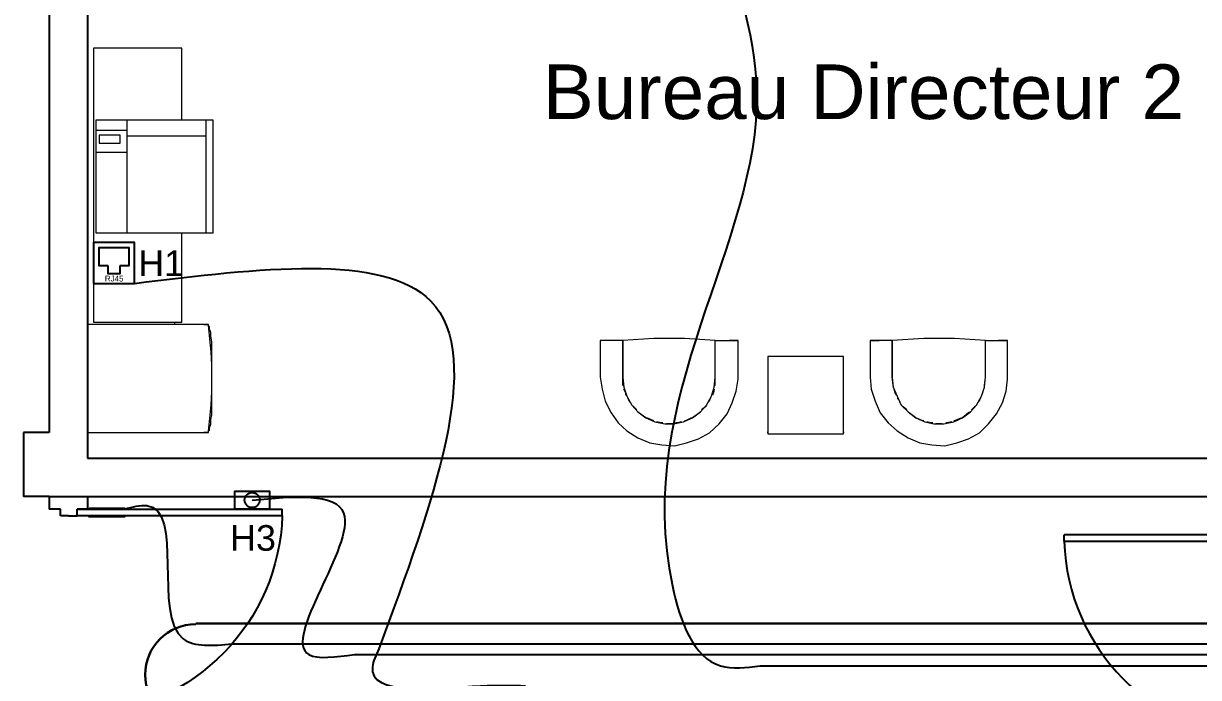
# Model space of a CAD drawing. Header units: metres. Extents: x 131 to 1703, y 190 to 2058.
# Drawn here: x 1474.805 to 1479.389, y 1999.486 to 2002.039 of the extents above; entities that cross this region are included whole.
import ezdxf

# ---------------------------------------------------------------- set-up
doc = ezdxf.new("R2010")
doc.units = ezdxf.units.M
for name, color, linetype in [('Cables Lecteur de badge et autres', 7, 'Continuous'), ('Cables RJ45', 7, 'Continuous'), ('Lecteur de Badge & autres', 7, 'Continuous'), ('Mobilier', 7, 'Continuous'), ('Murs', 7, 'Continuous'), ('Noms Locaux', 7, 'Continuous'), ('Portes', 7, 'Continuous'), ('Prise RJ45', 7, 'Continuous')]:
    doc.layers.add(name, color=color, linetype=linetype)
doc.layers.add('Chemin de cable', color=7, linetype='Continuous', lineweight=30)
doc.styles.get("Standard").update_dxf_attribs({"font": 'arial.ttf'})

# ---------------------------------------------------------------- blocks, each defined once
blk = doc.blocks.new('Chaise 1')
at = {"layer": 'Mobilier', "lineweight": 9}
for points in [[(3.6861, 8.8429), (3.6844, 8.8446), (3.6844, 8.8579), (3.6844, 8.9196), (3.6811, 8.9196), (3.6761, 8.9196), (3.6711, 8.9196), (3.6694, 8.9196), (3.6677, 8.9196), (3.6661, 8.9196), (3.6627, 8.9196), (3.6611, 8.9196), (3.6577, 8.9196), (3.6544, 8.9196), (3.6511, 8.9196), (3.6494, 8.9196), (3.6477, 8.9196), (3.6461, 8.9196), (3.6461, 8.8579), (3.6494, 8.8379), (3.6544, 8.8179), (3.6644, 8.7979), (3.6761, 8.7812), (3.6911, 8.7679), (3.7094, 8.7562), (3.7294, 8.7479), (3.7494, 8.7446), (3.7711, 8.7429), (3.7911, 8.7479), (3.8111, 8.7546), (3.8294, 8.7646), (3.8461, 8.7796), (3.8594, 8.7962), (3.8677, 8.8146), (3.8744, 8.8346), (3.8777, 8.8546), (3.8777, 8.8579), (3.8777, 8.9196)], [(3.6627, 8.9196), (3.6594, 8.9196), (3.6544, 8.9196), (3.6477, 8.9196)], [(3.8377, 8.8429), (3.8394, 8.8446), (3.8394, 8.8579), (3.8394, 8.9196), (3.8427, 8.9196), (3.8477, 8.9196), (3.8527, 8.9196), (3.8544, 8.9196), (3.8561, 8.9196), (3.8577, 8.9196), (3.8611, 8.9196), (3.8644, 8.9196), (3.8677, 8.9196), (3.8694, 8.9196), (3.8727, 8.9196), (3.8744, 8.9196), (3.8761, 8.9196), (3.8777, 8.9196), (3.8694, 8.9196), (3.8644, 8.9196), (3.8627, 8.9196)], [(4.0994, 8.9196), (4.0994, 8.8579), (4.101, 8.8379), (4.1077, 8.8179), (4.116, 8.7979), (4.1294, 8.7812), (4.1444, 8.7679), (4.1627, 8.7562), (4.1827, 8.7479), (4.2027, 8.7446), (4.2244, 8.7429), (4.2444, 8.7479), (4.2644, 8.7546), (4.2827, 8.7646), (4.2977, 8.7796), (4.311, 8.7962), (4.321, 8.8146), (4.3277, 8.8346), (4.3294, 8.8546), (4.3294, 8.8579), (4.3294, 8.9196)], [(4.1377, 8.8429), (4.1377, 8.8446), (4.136, 8.8579), (4.136, 8.9196), (4.1344, 8.9196), (4.1294, 8.9196), (4.1244, 8.9196), (4.1227, 8.9196), (4.121, 8.9196), (4.1194, 8.9196), (4.116, 8.9196), (4.1127, 8.9196), (4.1094, 8.9196), (4.106, 8.9196), (4.1044, 8.9196), (4.101, 8.9196), (4.0994, 8.9196), (4.1077, 8.9196), (4.1127, 8.9196), (4.1144, 8.9196)], [(4.291, 8.8429), (4.291, 8.8446), (4.2927, 8.8579), (4.2927, 8.9196), (4.296, 8.9196), (4.301, 8.9196), (4.306, 8.9196), (4.3077, 8.9196), (4.311, 8.9196), (4.3127, 8.9196), (4.316, 8.9196), (4.3194, 8.9196), (4.3227, 8.9196), (4.326, 8.9196), (4.3277, 8.9196), (4.3294, 8.9196), (4.3227, 8.9196), (4.3177, 8.9196), (4.3144, 8.9196)], [(4.0544, 8.8929), (3.9277, 8.8929), (3.9277, 8.7646), (3.9277, 8.7629), (4.0544, 8.7629), (4.0544, 8.7646), (4.0544, 8.8929), (3.9277, 8.8929)], [(3.9277, 8.8912), (3.9277, 8.8912)], [(4.0544, 8.8912), (4.0544, 8.8912)], [(3.6894, 8.8279), (3.6894, 8.8312), (3.6861, 8.8379)], [(3.8377, 8.8379), (3.8361, 8.8312), (3.8344, 8.8279)], [(4.1427, 8.8279), (4.141, 8.8312), (4.1394, 8.8379)], [(4.2894, 8.8379), (4.2877, 8.8312), (4.286, 8.8279)], [(3.6977, 8.8146), (3.6944, 8.8196), (3.6927, 8.8229)], [(3.8311, 8.8229), (3.8294, 8.8196), (3.8261, 8.8146)], [(4.1494, 8.8146), (4.1477, 8.8196), (4.1444, 8.8229)], [(4.2844, 8.8229), (4.2827, 8.8196), (4.2794, 8.8146)], [(3.7077, 8.8029), (3.7027, 8.8079), (3.7011, 8.8096)], [(3.7227, 8.7896), (3.7111, 8.7979), (3.7111, 8.7996)], [(3.8127, 8.7996), (3.8127, 8.7979), (3.8011, 8.7896)], [(3.8244, 8.8096), (3.8227, 8.8079), (3.8161, 8.8029)], [(4.161, 8.8029), (4.1544, 8.8079), (4.1527, 8.8096)], [(4.1894, 8.7846), (4.1877, 8.7846), (4.176, 8.7896), (4.1644, 8.7979), (4.1627, 8.7996)], [(4.266, 8.7996), (4.2644, 8.7979), (4.2544, 8.7896)], [(4.276, 8.8096), (4.2744, 8.8079), (4.2694, 8.8029)], [(3.7361, 8.7846), (3.7244, 8.7896)], [(3.7511, 8.7812), (3.7477, 8.7812), (3.7411, 8.7829)], [(3.7677, 8.7796), (3.7627, 8.7796), (3.7577, 8.7796)], [(3.7827, 8.7829), (3.7761, 8.7812), (3.7727, 8.7812)], [(3.7994, 8.7896), (3.7894, 8.7846), (3.7877, 8.7846)], [(4.2044, 8.7812), (4.201, 8.7812), (4.1944, 8.7829)], [(4.2194, 8.7796), (4.2144, 8.7796), (4.2094, 8.7796)], [(4.236, 8.7829), (4.2277, 8.7812), (4.226, 8.7812)], [(4.2527, 8.7896), (4.241, 8.7846), (4.2394, 8.7846)], [(3.9277, 8.7646), (3.9277, 8.7662)], [(3.9277, 8.7629), (4.0544, 8.7629)], [(4.0544, 8.7662), (4.0544, 8.7646)]]:
    blk.add_lwpolyline(points, dxfattribs=at)
for points in [[(3.8394, 8.8579), (3.8394, 8.9196), (3.7877, 8.9229), (3.7361, 8.9229), (3.6844, 8.9196), (3.6844, 8.8579), (3.6861, 8.8412), (3.6911, 8.8262), (3.6994, 8.8112), (3.7094, 8.7996), (3.7227, 8.7896), (3.7377, 8.7829), (3.7544, 8.7796), (3.7694, 8.7796), (3.7861, 8.7829), (3.8011, 8.7896), (3.8144, 8.7996), (3.8244, 8.8112), (3.8327, 8.8262), (3.8377, 8.8412)], [(4.2927, 8.8579), (4.2927, 8.9196), (4.241, 8.9229), (4.1894, 8.9229), (4.136, 8.9196), (4.136, 8.8579), (4.1377, 8.8412), (4.1444, 8.8262), (4.151, 8.8112), (4.1627, 8.7996), (4.176, 8.7896), (4.191, 8.7829), (4.206, 8.7796), (4.2227, 8.7796), (4.2394, 8.7829), (4.2544, 8.7896), (4.2677, 8.7996), (4.2777, 8.8112), (4.286, 8.8262), (4.291, 8.8412)]]:
    blk.add_lwpolyline(points, close=True, dxfattribs=at)
blk = doc.blocks.new('imprimante + chaise - 2')
at = {"layer": 'Mobilier', "lineweight": 9}
for points in [[(1455.5672, 1987.8968), (1455.5672, 1988.0518), (1455.3938, 1988.0518), (1455.3938, 1988.0502), (1455.3922, 1988.0485), (1455.3922, 1988.0452), (1455.3905, 1988.0402), (1455.3905, 1988.0335), (1455.3888, 1988.0268), (1455.3888, 1988.0185), (1455.3888, 1988.0102), (1455.3888, 1988.0002), (1455.3888, 1987.9902), (1455.3888, 1987.9802), (1455.3888, 1987.9685), (1455.3888, 1987.9585), (1455.3888, 1987.9485), (1455.3888, 1987.9385), (1455.3888, 1987.9302), (1455.3888, 1987.9218), (1455.3905, 1987.9135), (1455.3905, 1987.9085), (1455.3922, 1987.9035), (1455.3922, 1987.9002), (1455.3938, 1987.8985), (1455.3938, 1987.8968)], [(1455.5555, 1987.6035), (1455.5555, 1987.7652), (1455.3872, 1987.7652), (1455.3872, 1987.6035)], [(1455.5505, 1987.6252), (1455.5505, 1987.6368), (1455.5205, 1987.6368), (1455.5205, 1987.6252)]]:
    blk.add_lwpolyline(points, close=True, dxfattribs=at)
for points in [[(1455.3938, 1988.0518), (1455.4005, 1988.0518)], [(1455.4005, 1987.8968), (1455.3938, 1987.8968)], [(1455.4322, 1987.6035), (1455.4322, 1987.5002), (1455.5588, 1987.5002), (1455.5588, 1987.8935), (1455.4322, 1987.8935), (1455.4322, 1987.7652)], [(1455.3972, 1987.7652), (1455.3972, 1987.6035)], [(1455.5105, 1987.7652), (1455.5105, 1987.6035)], [(1455.5105, 1987.6502), (1455.5555, 1987.6502)], [(1455.3972, 1987.6268), (1455.5105, 1987.6268)], [(1455.5105, 1987.6185), (1455.5555, 1987.6185)]]:
    blk.add_lwpolyline(points, dxfattribs=at)
at = {"layer": 'Mobilier', "color": 8, "lineweight": 9, "true_color": 0x787878}
blk.add_lwpolyline([(1455.4422, 1987.8968), (1455.4422, 1987.8935)], dxfattribs=at)
at = {"layer": 'Mobilier', "lineweight": 9}
blk.add_arc((1455.963, 1987.9743), 0.5742, 172.4109, 187.5891, dxfattribs=at)
blk = doc.blocks.new('Battant de porte')
at = {"layer": 'Portes'}
for p, q in [((1476.0711, 2003.4622), (1476.0962, 2003.4622)), ((1476.0711, 2003.4615), (1476.0711, 2003.4622)), ((1476.0711, 2003.4615), (1476.0711, 2002.6615)), ((1476.0962, 2003.4615), (1476.0962, 2003.4622)), ((1476.0962, 2002.6615), (1476.0962, 2003.4615)), ((1476.0711, 2002.6615), (1476.0962, 2002.6615))]:
    blk.add_line(p, q, dxfattribs=at)
blk.add_arc((1476.0962, 2002.6615), 0.801, 91.7926, 177.0715, dxfattribs=at)
blk = doc.blocks.new('Cadre de porte')
at = {"layer": 'Portes'}
for p, q in [((1475.4108, 2002.3926), (1475.4608, 2002.3926)), ((1475.4108, 2002.3926), (1475.4108, 2002.2426)), ((1475.4608, 2002.3476), (1475.4608, 2002.3926)), ((1475.4858, 2002.3476), (1475.4608, 2002.3476)), ((1475.4858, 2002.3176), (1475.4858, 2002.3476)), ((1475.4858, 2002.3176), (1475.4858, 2002.2835)), ((1475.4608, 2002.2426), (1475.4608, 2002.2835)), ((1475.4608, 2002.2426), (1475.4608, 2002.2835)), ((1475.4858, 2002.2835), (1475.4608, 2002.2835)), ((1475.4108, 2002.2426), (1475.4608, 2002.2426))]:
    blk.add_line(p, q, dxfattribs=at)
blk = doc.blocks.new('PORT RJ45')
at = {"layer": 'Prise RJ45', "color": 30}
blk.add_line((130665.1, 190438.98), (130665.1, 190438.98), dxfattribs=at)
blk.add_lwpolyline([(130665.1, 190435.27), (130670.1, 190435.27), (130670.1, 190440.27), (130665.1, 190440.27)], close=True, dxfattribs=at)
for points in [[(130666.89, 190437.4), (130665.79, 190437.4), (130665.79, 190439.66), (130669.39, 190439.66), (130669.39, 190437.4), (130668.3, 190437.4)], [(130668.3, 190437.4), (130668.3, 190436.44), (130666.89, 190436.44), (130666.89, 190437.4)]]:
    blk.add_lwpolyline(points, dxfattribs=at)
blk.add_text('RJ45', height=0.7, dxfattribs=at).set_placement((130666.47, 190435.5))
blk = doc.blocks.new('Bouton de porte de sortie')
at = {"layer": 'Lecteur de Badge & autres'}
h = blk.add_hatch(dxfattribs=at)
h.set_pattern_fill('ANGLE', color=1)
h.set_pattern_definition([(0, (0, 0), (0, 6.985), [5.08, -1.905]), (90, (0, 0), (-6.985, 4e-16), [5.08, -1.905])])
h.paths.add_polyline_path([(1479.9339, 1987.402, 1), (1479.9929, 1987.402, 1)])
at = {"layer": 'Lecteur de Badge & autres', "color": 1}
blk.add_lwpolyline([(1479.8947, 1987.3683), (1480.032, 1987.3683), (1480.032, 1987.4357), (1479.8947, 1987.4357)], close=True, dxfattribs=at)
blk.add_circle((1479.9634, 1987.402), 0.0295, dxfattribs=at)

msp = doc.modelspace()

# ---------------------------------------------------------------- linework, layer by layer
at = {"layer": 'Cables Lecteur de badge et autres', "color": 1}
for p, q in [((1475.6186, 1999.617), (1484.1204, 1999.617)), ((1476.0968, 1999.5757), (1484.0517, 1999.5757))]:
    msp.add_line(p, q, dxfattribs=at)
for points in [[(1475.6971, 2000.1786), (1476.0541, 2000.1275), (1475.918, 1999.5757), (1476.0968, 1999.5757)], [(1475.1992, 2000.1434), (1475.2859, 2000.1569), (1475.4278, 1999.6369), (1475.6186, 1999.617)]]:
    msp.add_spline(points, degree=3, dxfattribs=at)
at = {"layer": 'Cables RJ45', "color": 0}
msp.add_line((1475.4774, 1999.6942), (1475.4774, 1999.6965), dxfattribs=at)
at = {"layer": 'Cables RJ45', "color": 30}
msp.add_line((1477.6791, 1999.5314), (1483.7756, 1999.5314), dxfattribs=at)
for points in [[(1477.2153, 2004.1841), (1477.469, 2004.0727), (1477.4201, 2003.3265), (1477.6657, 2001.7717), (1477.3367, 1999.8437), (1477.5245, 1999.5314), (1477.6791, 1999.5314)], [(1475.238, 2001.0245), (1476.3929, 2000.9564), (1476.1918, 1999.5978)], [(1476.1918, 1999.5978), (1476.1661, 1999.5279), (1476.5887, 1999.4534), (1476.7642, 1999.4534)]]:
    msp.add_spline(points, degree=3, dxfattribs=at)
at = {"layer": 'Chemin de cable', "color": 5}
msp.add_line((1485.1057, 1999.6965), (1475.4774, 1999.6965), dxfattribs=at)
msp.add_arc((1475.4774, 1999.4965), 0.1976, 90, 270, dxfattribs=at)
at = {"layer": 'Lecteur de Badge & autres', "color": 1}
for points in [[(1475.0619, 2000.1466), (1475.1992, 2000.1466), (1475.1992, 2000.1434), (1475.0619, 2000.1434)], [(1475.0619, 2000.1167), (1475.1992, 2000.1167), (1475.1992, 2000.1135), (1475.0619, 2000.1135)]]:
    msp.add_lwpolyline(points, close=True, dxfattribs=at)
at = {"layer": 'Murs'}
for p, q in [((1474.905, 2004.2426), (1474.905, 2000.4426)), ((1475.055, 2002.2426), (1475.055, 2000.3426)), ((1474.805, 2000.4426), (1474.805, 2000.1926)), ((1474.905, 2000.4426), (1474.805, 2000.4426)), ((1475.055, 2000.3426), (1479.905, 2000.3426)), ((1474.905, 2000.1926), (1474.805, 2000.1926)), ((1474.905, 2000.1926), (1475.055, 2000.1926)), ((1475.055, 2000.1926), (1479.625, 2000.1926))]:
    msp.add_line(p, q, dxfattribs=at)

# ---------------------------------------------------------------- block references
at = {"xscale": 2.720387383127523, "yscale": 2.720387383127523, "zscale": 2.720387383127523, "rotation": 180}
msp.add_blockref('imprimante + chaise - 2', (5434.7616, 7408.7137), dxfattribs=at)
for name, p, xscale, yscale, zscale in [('PORT RJ45', (-2690.5275, -4070.056), 0.03188002179658256, 0.03188002179658256, 0.03188002179658256), ('Chaise 1', (1468.5771, 1980.0623), 2.325146743027293, 2.325146743027293, 2.325146743027293)]:
    msp.add_blockref(name, p, dxfattribs=dict(xscale=xscale, yscale=yscale, zscale=zscale))
at = {"layer": 'Lecteur de Badge & autres', "color": 1}
msp.add_blockref('Bouton de porte de sortie', (-4.2663, 12.7765), dxfattribs=at)
at = {"layer": 'Portes', "xscale": -1}
for name, p, rotation in [('Cadre de porte', (3477.2976, 3475.6034), 90), ('Battant de porte', (-527.6474, 524.0464), 269.9999999999346)]:
    msp.add_blockref(name, p, dxfattribs=dict(at, rotation=rotation))
at = {"layer": 'Portes', "rotation": 90.00000000006547}
msp.add_blockref('Battant de porte', (3482.3275, 523.9464), dxfattribs=at)

# ---------------------------------------------------------------- texts
at = {"layer": 'Lecteur de Badge & autres', "color": 1}
msp.add_text('H3', height=0.1, dxfattribs=at).set_placement((1475.6113, 1999.9807))
at = {"layer": 'Noms Locaux'}
msp.add_text('Bureau Directeur 2', height=0.213392, dxfattribs=at).set_placement((1476.8313, 2001.6659))
at = {"layer": 'Prise RJ45', "color": 30}
msp.add_text('H1', height=0.1, dxfattribs=at).set_placement((1475.2527, 2001.0531))

doc.saveas('drawing.dxf')
